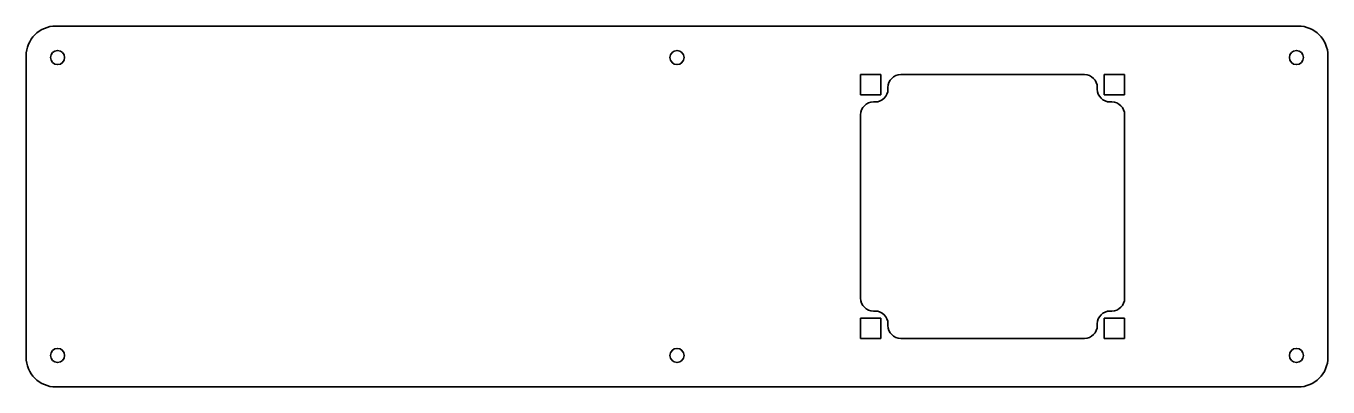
# Model space of a CAD drawing. Header units: millimetres. Extents: x 0 to 609, y 0 to 169.
import ezdxf

# ---------------------------------------------------------------- set-up
doc = ezdxf.new("R2010")
doc.units = ezdxf.units.MM
doc.layers.add('SIMUMAK Visible (ISO)', color=7, linetype='Continuous', lineweight=35)

# ---------------------------------------------------------------- blocks, each defined once
blk = doc.blocks.new('SIL-V025-TFI001_Sheet_SIL-V025-TFI001')
at = {"layer": 'SIMUMAK Visible (ISO)'}
for p, q in [((-290.52, 84.53), (290.52, 84.53)), ((-304.52, -70.53), (-304.52, 70.53)), ((304.52, 70.53), (304.52, -70.53)), ((85.88, 52.24), (85.88, 61.76)), ((85.88, 61.76), (95.41, 61.76)), ((95.41, 61.76), (95.41, 52.24)), ((104.69, 61.76), (190.6, 61.76)), ((199.88, 52.24), (199.88, 61.76)), ((199.88, 61.76), (209.41, 61.76)), ((209.41, 61.76), (209.41, 52.24)), ((98.69, 54.96), (98.69, 55.76)), ((196.6, 55.76), (196.6, 54.96)), ((95.41, 52.24), (85.88, 52.24)), ((91.88, 48.96), (92.69, 48.96)), ((209.41, 52.24), (199.88, 52.24)), ((202.6, 48.96), (203.41, 48.96)), ((85.88, -42.96), (85.88, 42.96)), ((209.41, 42.96), (209.41, -42.96)), ((85.88, -61.76), (85.88, -52.24)), ((85.88, -52.24), (95.41, -52.24)), ((92.69, -48.96), (91.88, -48.96)), ((95.41, -52.24), (95.41, -61.76)), ((199.88, -61.76), (199.88, -52.24)), ((199.88, -52.24), (209.41, -52.24)), ((203.41, -48.96), (202.6, -48.96)), ((209.41, -52.24), (209.41, -61.76)), ((98.69, -55.76), (98.69, -54.96)), ((196.6, -54.96), (196.6, -55.76)), ((95.41, -61.76), (85.88, -61.76)), ((190.6, -61.76), (104.69, -61.76)), ((209.41, -61.76), (199.88, -61.76)), ((290.52, -84.53), (-290.52, -84.53))]:
    blk.add_line(p, q, dxfattribs=at)
for centre in [(-289.76, 69.77), (0, 69.77), (289.76, 69.77), (-289.76, -69.77), (0, -69.77), (289.76, -69.77)]:
    blk.add_circle(centre, 3.3, dxfattribs=at)
at = {"layer": 'SIMUMAK Visible (ISO)', "extrusion": (0, 0, -1)}
for centre, radius, start, end in [((290.52, 70.53), 14, 360, 90), ((-290.52, 70.53), 14, 90, 180), ((-92.69, 54.96), 6, 180, 270), ((-202.6, 54.96), 6, 270, 360), ((-92.69, -54.96), 6, 90, 180), ((-202.6, -54.96), 6, 0, 90), ((290.52, -70.53), 14, 270, 360), ((-290.52, -70.53), 14, 180, 270)]:
    blk.add_arc(centre, radius, start, end, dxfattribs=at)
at = {"layer": 'SIMUMAK Visible (ISO)'}
for centre, start, end in [((104.69, 55.76), 90, 180), ((190.6, 55.76), 0, 90), ((91.88, 42.96), 90, 180), ((203.41, 42.96), 0, 90), ((91.88, -42.96), 180, 270), ((203.41, -42.96), 270, 0), ((104.69, -55.76), 180, 270), ((190.6, -55.76), 270, 0)]:
    blk.add_arc(centre, 6, start, end, dxfattribs=at)

msp = doc.modelspace()

# ---------------------------------------------------------------- block references
msp.add_blockref('SIL-V025-TFI001_Sheet_SIL-V025-TFI001', (304.53, 84.53))

doc.saveas('drawing.dxf')
